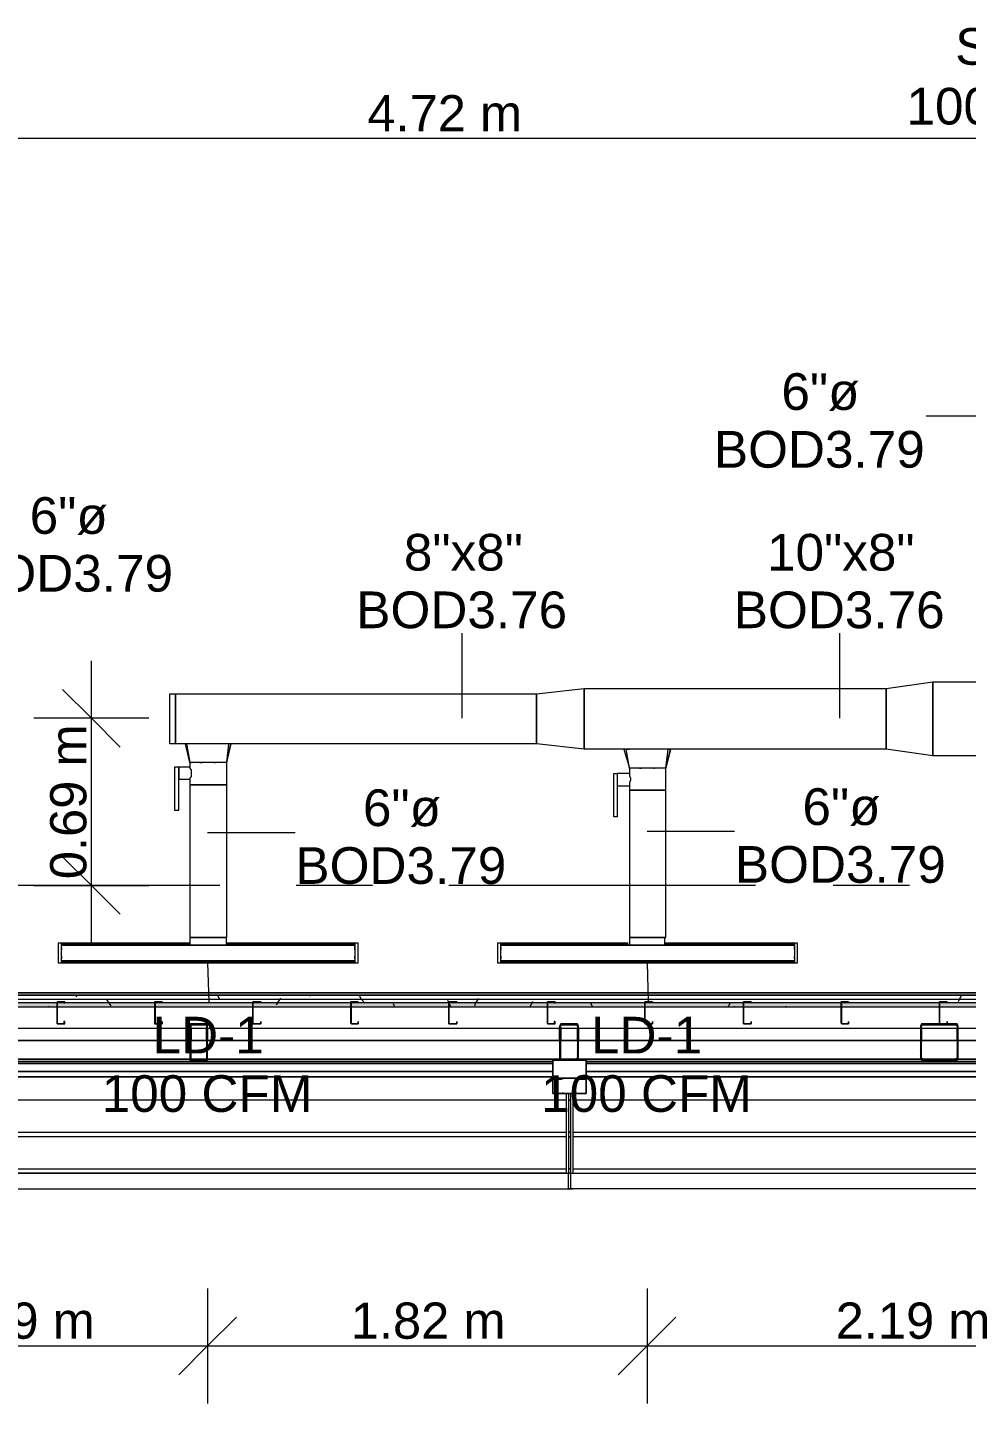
# Model space of a CAD drawing. Header units: metres. Extents: x -2 to 237, y -8 to 52.
# Drawn here: x 38.06 to 41.94, y 7.22 to 12.91 of the extents above; entities that cross this region are included whole.
import ezdxf

# ---------------------------------------------------------------- set-up
doc = ezdxf.new("R2010")
doc.units = ezdxf.units.M
doc.layers.add('HVAC - Ductos', color=5, linetype='Continuous', lineweight=0)
doc.layers.add('PDF2_Text', color=7, linetype='Continuous', lineweight=0)
doc.layers.add('PDF2_Geometry', color=7, linetype='Continuous', lineweight=0, true_color=0xaaaaaa)
doc.layers.add('PDF2_Solid Fills', color=7, linetype='Continuous', lineweight=0, true_color=0xffffff)
doc.styles.add('PDF Helvetica', font='')
doc.styles.get('PDF Helvetica').set_extended_font_data('Helvetica')

msp = doc.modelspace()

# ---------------------------------------------------------------- hatches: boundary and pattern name
at = {"layer": 'PDF2_Solid Fills', "lineweight": 0, "transparency": 33554559}
h = msp.add_hatch(color=256, dxfattribs=at)
h.paths.add_polyline_path([(4.4889, 8.8563), (4.4889, 8.8747), (4.2965, 8.8747), (4.2965, 8.8563)])
h.paths.add_polyline_path([(51.1672, 8.8747), (51.1672, 8.8563), (54.0034, 8.8563), (54.0034, 8.8747)])
h.paths.add_polyline_path([(54.0079, 8.8747), (54.0079, 8.8563), (56.033, 8.8563), (56.033, 8.8747)])
h.paths.add_polyline_path([(56.0376, 8.8747), (56.0376, 8.8563), (56.4317, 8.8563), (56.4317, 8.8747)])
h.paths.add_polyline_path([(49.1376, 8.8747), (49.1376, 8.8563), (51.1627, 8.8563), (51.1627, 8.8747)])
h.paths.add_polyline_path([(48.3266, 8.8747), (48.3266, 8.8563), (49.133, 8.8563), (49.133, 8.8747)])
h.paths.add_polyline_path([(46.2969, 8.8747), (46.2969, 8.8563), (48.322, 8.8563), (48.322, 8.8747)])
h.paths.add_polyline_path([(44.2672, 8.8747), (44.2672, 8.8563), (46.2923, 8.8563), (46.2923, 8.8747)])
h.paths.add_polyline_path([(43.4563, 8.8747), (43.4563, 8.8563), (44.2627, 8.8563), (44.2627, 8.8747)])
h.paths.add_polyline_path([(41.4266, 8.8747), (41.4266, 8.8563), (43.4517, 8.8563), (43.4517, 8.8747)])
h.paths.add_polyline_path([(39.3969, 8.8747), (39.3969, 8.8563), (41.422, 8.8563), (41.422, 8.8747)])
h.paths.add_polyline_path([(38.5859, 8.8747), (38.5859, 8.8563), (39.3923, 8.8563), (39.3923, 8.8747)])
h.paths.add_polyline_path([(36.5562, 8.8747), (36.5562, 8.8563), (38.5813, 8.8563), (38.5813, 8.8747)])
h.paths.add_polyline_path([(33.7156, 8.8747), (33.7156, 8.8563), (36.5516, 8.8563), (36.5516, 8.8747)])
h.paths.add_polyline_path([(31.6859, 8.8747), (31.6859, 8.8563), (33.711, 8.8563), (33.711, 8.8747)])
h.paths.add_polyline_path([(28.8453, 8.8747), (28.8453, 8.8563), (31.6813, 8.8563), (31.6813, 8.8747)])
h.paths.add_polyline_path([(26.8155, 8.8747), (26.8155, 8.8563), (28.8407, 8.8563), (28.8407, 8.8747)])
h.paths.add_polyline_path([(26.0046, 8.8747), (26.0046, 8.8563), (26.8109, 8.8563), (26.8109, 8.8747)])
h.paths.add_polyline_path([(23.9749, 8.8747), (23.9749, 8.8563), (26, 8.8563), (26, 8.8747)])
h.paths.add_polyline_path([(21.9452, 8.8747), (21.9452, 8.8563), (23.9703, 8.8563), (23.9703, 8.8747)])
h.paths.add_polyline_path([(21.1343, 8.8747), (21.1343, 8.8563), (21.9406, 8.8563), (21.9406, 8.8747)])
h.paths.add_polyline_path([(19.1046, 8.8747), (19.1046, 8.8563), (21.1297, 8.8563), (21.1297, 8.8747)])
h.paths.add_polyline_path([(17.0748, 8.8747), (17.0748, 8.8563), (19.1, 8.8563), (19.1, 8.8747)])
h.paths.add_polyline_path([(16.2639, 8.8747), (16.2639, 8.8563), (17.0702, 8.8563), (17.0702, 8.8747)])
h.paths.add_polyline_path([(14.2342, 8.8747), (14.2342, 8.8563), (16.2593, 8.8563), (16.2593, 8.8747)])
h.paths.add_polyline_path([(11.3936, 8.8747), (11.3936, 8.8563), (14.2296, 8.8563), (14.2296, 8.8747)])
h.paths.add_polyline_path([(9.3639, 8.8747), (9.3639, 8.8563), (11.389, 8.8563), (11.389, 8.8747)])
h.paths.add_polyline_path([(6.5232, 8.8747), (6.5232, 8.8563), (9.3593, 8.8563), (9.3593, 8.8747)])
h.paths.add_polyline_path([(4.4935, 8.8747), (4.4935, 8.8563), (6.5186, 8.8563), (6.5186, 8.8747)])
h = msp.add_hatch(color=256, dxfattribs=at)
h.paths.add_polyline_path([(38.8013, 8.7785), (38.7967, 8.7785), (38.7967, 8.641), (38.7326, 8.641), (38.7326, 8.7785), (38.728, 8.7785), (38.728, 8.6365), (38.8013, 8.6365)])
h.paths.add_polyline_path([(38.7921, 8.7831), (38.7921, 8.7876), (38.728, 8.7876)])
h.paths.add_polyline_path([(38.7967, 8.7876), (38.8013, 8.7831), (38.8013, 8.7876)])
h = msp.add_hatch(color=256, dxfattribs=at)
h.paths.add_polyline_path([(40.3315, 8.7785), (40.327, 8.6456), (40.2629, 8.641), (40.3315, 8.6365), (40.3315, 8.641), (40.3361, 8.7785)])
h.paths.add_polyline_path([(40.3361, 8.7831), (40.3361, 8.7876), (40.2674, 8.7876)])
h.paths.add_polyline_path([(40.2629, 8.7785), (40.2583, 8.7785), (40.2583, 8.6456)])
h = msp.add_hatch(color=256, dxfattribs=at)
h.paths.add_polyline_path([(41.9031, 8.7785), (41.8985, 8.6456), (41.7611, 8.641), (41.7611, 8.6456), (41.7565, 8.6456), (41.7565, 8.6365), (41.9031, 8.641), (41.9077, 8.7785)])
h.paths.add_polyline_path([(41.9077, 8.7831), (41.9077, 8.7876), (41.7565, 8.7876)])
h.paths.add_polyline_path([(41.7565, 8.7785), (41.7519, 8.7785), (41.7519, 8.6456)])

# ---------------------------------------------------------------- linework, layer by layer
at = {"layer": 'HVAC - Ductos', "lineweight": 0}
for points in [[(37.184, 12.453), (42.1368, 12.453), (46.668, 12.453)], [(42.1368, 11.303), (41.7748, 11.303)], [(39.8551, 10.0522), (39.8551, 10.4049)], [(41.4174, 10.0522), (41.4174, 10.4049)], [(38.3202, 9.1221), (38.3202, 10.2905)], [(38.2011, 10.1713), (38.3202, 10.0522), (38.4393, 9.933)], [(38.5585, 10.0522), (38.3202, 10.0522), (38.0819, 10.0522)], [(38.8883, 9.9468), (38.8792, 9.8689), (38.8746, 9.8689), (38.87, 9.8689), (38.8562, 9.8689), (38.8425, 9.8689), (38.8242, 9.8689), (38.8013, 9.8689), (38.783, 9.8689), (38.7646, 9.8689), (38.7509, 9.8689), (38.7372, 9.8689), (38.7326, 9.8689), (38.728, 9.8689), (38.728, 9.8505), (38.6821, 9.8505), (38.6638, 9.8505), (38.6638, 9.6719), (38.6821, 9.6719), (38.6821, 9.8505), (38.6821, 9.846), (38.6821, 9.8414), (38.6821, 9.8369), (38.6821, 9.8323), (38.6821, 9.8231), (38.6821, 9.8185), (38.6821, 9.8093), (38.6821, 9.8047), (38.6821, 9.8002), (38.728, 9.8002), (38.728, 9.7773), (38.7372, 9.7773), (38.7509, 9.7773), (38.7646, 9.7773), (38.783, 9.7773), (38.8013, 9.7773), (38.8242, 9.7773), (38.8425, 9.7773), (38.8562, 9.7773), (38.87, 9.7773), (38.8746, 9.7773), (38.8792, 9.7773), (38.8792, 9.145), (38.8746, 9.145), (38.87, 9.145), (38.8562, 9.145), (38.8425, 9.145), (38.8242, 9.145), (38.8013, 9.145), (38.783, 9.145), (38.7646, 9.145), (38.7509, 9.145), (38.7372, 9.145), (38.7326, 9.145), (38.728, 9.145), (38.728, 9.1129), (38.7326, 9.1129), (38.7372, 9.1129), (38.7509, 9.1129), (38.7646, 9.1129), (38.783, 9.1129), (38.8013, 9.1129), (38.8242, 9.1129), (38.8425, 9.1129), (38.8562, 9.1129), (38.87, 9.1129), (38.8746, 9.1129), (38.8792, 9.1129), (38.8792, 9.145), (38.8746, 9.145)], [(38.728, 9.9468), (38.7188, 9.9468), (38.7142, 9.9468), (38.728, 9.8689), (38.7096, 9.9468), (38.728, 9.8689), (38.7326, 9.8689), (38.728, 9.8689)], [(38.7096, 9.9468), (38.7096, 9.9468)], [(38.7096, 9.9468), (38.7096, 9.9468)], [(38.7509, 9.9468), (38.7326, 9.9468)], [(38.8746, 9.9468), (38.8562, 9.9468), (38.8517, 9.9468), (38.8471, 9.9468), (38.838, 9.9468), (38.8242, 9.9468), (38.8196, 9.9468), (38.815, 9.9468), (38.7921, 9.9468), (38.7875, 9.9468), (38.783, 9.9468), (38.7692, 9.9468), (38.76, 9.9468), (38.7554, 9.9468)], [(38.8975, 9.9468), (38.8929, 9.9468), (38.8883, 9.9468), (38.8792, 9.9468)], [(38.8975, 9.9468), (38.8792, 9.8689), (38.8975, 9.9468)], [(38.8975, 9.9468), (38.8975, 9.9468)], [(40.5423, 9.9239), (40.5378, 9.9239), (40.5332, 9.9239), (40.5286, 9.9239), (40.524, 9.9239), (40.5469, 9.846), (40.5332, 9.9239)], [(40.5286, 9.9239), (40.524, 9.9239), (40.5469, 9.846)], [(40.5378, 9.9239), (40.5469, 9.9239)], [(40.5698, 9.9239), (40.5652, 9.9239), (40.5515, 9.9239)], [(40.634, 9.9239), (40.611, 9.9239), (40.6064, 9.9239), (40.6019, 9.9239), (40.5881, 9.9239), (40.579, 9.9239), (40.5744, 9.9239)], [(40.6935, 9.9239), (40.6752, 9.9239), (40.6707, 9.9239), (40.6661, 9.9239), (40.6569, 9.9239), (40.6431, 9.9239), (40.6385, 9.9239)], [(40.7118, 9.9239), (40.7164, 9.9239), (40.7118, 9.9239), (40.7073, 9.9239), (40.6981, 9.9239)], [(40.7164, 9.9239), (40.6981, 9.846), (40.7164, 9.9239)], [(40.6981, 9.846), (40.7073, 9.9239)], [(38.8792, 9.8689), (38.8792, 9.7773), (38.8746, 9.7773), (38.87, 9.7773), (38.8562, 9.7773), (38.8425, 9.7773), (38.8242, 9.7773), (38.8013, 9.7773), (38.783, 9.7773), (38.7646, 9.7773), (38.7509, 9.7773), (38.7372, 9.7773), (38.728, 9.7773), (38.728, 9.145), (38.7372, 9.145), (38.7509, 9.145), (38.7646, 9.145), (38.783, 9.145), (38.8013, 9.145), (38.8242, 9.145), (38.8425, 9.145), (38.8562, 9.145), (38.87, 9.145), (38.8746, 9.145), (38.8792, 9.145)], [(38.728, 9.8505), (38.728, 9.846), (38.7326, 9.8369), (38.7326, 9.8277), (38.7326, 9.8185), (38.7326, 9.8093), (38.728, 9.8047), (38.728, 9.8002)], [(40.5469, 9.8231), (40.5469, 9.8185), (40.5469, 9.8139), (40.5515, 9.8047), (40.5515, 9.7956), (40.5469, 9.7865), (40.5469, 9.7773), (40.5469, 9.7727)], [(38.8013, 9.5802), (39.1632, 9.5802)], [(40.6202, 9.5848), (40.9822, 9.5848)], [(38.2011, 9.4794), (38.3202, 9.3604), (38.4393, 9.2412)], [(38.0819, 9.3604), (38.3202, 9.3604), (38.5585, 9.3604)], [(38.1965, 9.0992), (38.1965, 9.1221), (38.1965, 9.1175), (38.728, 9.1175)], [(38.728, 9.1221), (38.1965, 9.1221)], [(39.4106, 9.0992), (39.4106, 9.1221), (39.4106, 9.1175), (38.8792, 9.1175)], [(39.4106, 9.1221), (38.8792, 9.1221)], [(40.0154, 9.0992), (40.0154, 9.1221), (40.0154, 9.1175), (40.5423, 9.1175)], [(40.5423, 9.1221), (40.0154, 9.1221)], [(40.6935, 9.145), (40.6981, 9.145)], [(41.2296, 9.0992), (41.2296, 9.1221), (41.2296, 9.1175), (40.6935, 9.1175)], [(41.2296, 9.1221), (40.6935, 9.1221)], [(39.4106, 9.0625), (39.4106, 9.0396), (39.4106, 9.0442), (38.1965, 9.0442), (38.1965, 9.0396), (38.1965, 9.0625)], [(41.2296, 9.0625), (41.2296, 9.0396), (41.2296, 9.0442), (40.0154, 9.0442), (40.0154, 9.0396), (40.0154, 9.0625)], [(38.1965, 9.0396), (39.4106, 9.0396)], [(38.8013, 9.0396), (38.8058, 8.8792)], [(40.0154, 9.0396), (41.2296, 9.0396)], [(40.6202, 9.0396), (40.6248, 8.8792)]]:
    msp.add_lwpolyline(points, dxfattribs=at)
for points in [[(41.6098, 10.1759), (41.8023, 10.2034), (41.8023, 9.8964), (41.6098, 9.9239)], [(44.4001, 9.8964), (41.8023, 9.8964), (41.8023, 10.2034), (44.4001, 10.2034)], [(38.6455, 9.9468), (38.6455, 10.153), (38.6684, 10.153), (38.6684, 9.9468)], [(40.162, 9.9468), (38.6684, 9.9468), (38.6684, 10.153), (40.162, 10.153)], [(40.162, 10.153), (40.3591, 10.1759), (40.3591, 9.9239), (40.162, 9.9468)], [(41.6098, 9.9239), (40.3591, 9.9239), (40.3591, 10.1759), (41.6098, 10.1759)], [(38.7692, 9.8689), (38.7738, 9.8689), (38.7784, 9.8689), (38.7738, 9.8689)], [(38.8288, 9.8689), (38.8334, 9.8689)], [(40.4828, 9.8231), (40.4965, 9.8231), (40.4965, 9.6444), (40.4828, 9.6444)], [(40.6981, 9.846), (40.6935, 9.846), (40.6889, 9.846), (40.6752, 9.846), (40.6615, 9.846), (40.6431, 9.846), (40.6202, 9.846), (40.6019, 9.846), (40.5836, 9.846), (40.5652, 9.846), (40.556, 9.846), (40.5515, 9.846), (40.5469, 9.846), (40.5515, 9.846), (40.5469, 9.846), (40.5469, 9.8231), (40.4965, 9.8231), (40.4965, 9.8185), (40.4965, 9.8093), (40.4965, 9.8047), (40.4965, 9.8002), (40.4965, 9.791), (40.4965, 9.7865), (40.4965, 9.7819), (40.4965, 9.7773), (40.4965, 9.7727), (40.5469, 9.7727), (40.5469, 9.7543), (40.556, 9.7543), (40.5652, 9.7543), (40.5836, 9.7543), (40.6019, 9.7543), (40.6202, 9.7543), (40.6431, 9.7543), (40.6615, 9.7543), (40.6752, 9.7543), (40.6889, 9.7543), (40.6935, 9.7543), (40.6981, 9.7543)], [(40.5881, 9.846), (40.5927, 9.846), (40.5973, 9.846), (40.5927, 9.846)], [(40.6477, 9.846), (40.6523, 9.846)], [(40.6202, 9.1129), (40.6385, 9.1129), (40.6569, 9.1129), (40.6752, 9.1129), (40.6843, 9.1129), (40.6935, 9.1129), (40.6935, 9.145), (40.6843, 9.145), (40.6752, 9.145), (40.6569, 9.145), (40.6385, 9.145), (40.6202, 9.145), (40.6019, 9.145), (40.5836, 9.145), (40.5698, 9.145), (40.556, 9.145), (40.5469, 9.145), (40.556, 9.145), (40.5652, 9.145), (40.5836, 9.145), (40.6019, 9.145), (40.6202, 9.145), (40.6431, 9.145), (40.6615, 9.145), (40.6752, 9.145), (40.6889, 9.145), (40.6935, 9.145), (40.6981, 9.145), (40.6981, 9.7543), (40.6935, 9.7543), (40.6889, 9.7543), (40.6752, 9.7543), (40.6615, 9.7543), (40.6431, 9.7543), (40.6202, 9.7543), (40.6019, 9.7543), (40.5836, 9.7543), (40.5652, 9.7543), (40.556, 9.7543), (40.5469, 9.7543), (40.5469, 9.145), (40.5469, 9.1129), (40.556, 9.1129), (40.5698, 9.1129), (40.5836, 9.1129), (40.6019, 9.1129)], [(38.1828, 9.0396), (38.1965, 9.0396), (38.1965, 9.1221), (38.1828, 9.1221)], [(38.1965, 9.1129), (39.4106, 9.1129), (38.1965, 9.1129), (39.4106, 9.1129), (39.4106, 9.0488), (38.1965, 9.0488)], [(39.4244, 9.0396), (39.4244, 9.1221), (39.4106, 9.1221), (39.4106, 9.0396)], [(40.0017, 9.0396), (40.0154, 9.0396), (40.0154, 9.1221), (40.0017, 9.1221)], [(40.0154, 9.1129), (41.2296, 9.1129), (40.0154, 9.1129), (41.2296, 9.1129), (41.2296, 9.0488), (40.0154, 9.0488)], [(41.2433, 9.0396), (41.2433, 9.1221), (41.2296, 9.1221), (41.2296, 9.0396)], [(38.1965, 9.1038), (38.1965, 9.0992), (38.1965, 9.0946), (38.1965, 9.0992)], [(38.1965, 9.0671), (38.1965, 9.0625), (38.1965, 9.058), (38.1965, 9.0625)], [(39.4106, 9.0946), (39.4106, 9.0992), (39.4106, 9.1038), (39.4106, 9.0992)], [(39.4106, 9.058), (39.4106, 9.0625), (39.4106, 9.0671), (39.4106, 9.0625)], [(40.0154, 9.1038), (40.0154, 9.0992), (40.0154, 9.0946), (40.0154, 9.0992)], [(40.0154, 9.0671), (40.0154, 9.0625), (40.0154, 9.058), (40.0154, 9.0625)], [(41.2296, 9.0946), (41.2296, 9.0992), (41.2296, 9.1038), (41.2296, 9.0992)], [(41.2296, 9.058), (41.2296, 9.0625), (41.2296, 9.0671), (41.2296, 9.0625)]]:
    msp.add_lwpolyline(points, close=True, dxfattribs=at)
at = {"layer": 'HVAC - Ductos', "color": 252, "lineweight": 0, "true_color": 0x939598}
for points in [[(38.8013, 7.6926), (38.8013, 7.4543), (38.8013, 7.2161)], [(40.6202, 7.6926), (40.6202, 7.4543), (40.6202, 7.2161)], [(38.9204, 7.5735), (38.8013, 7.4543), (38.6821, 7.3352)], [(40.7393, 7.5735), (40.6202, 7.4543), (40.5011, 7.3352)], [(23.6404, 7.4543), (26.6002, 7.4543), (28.8132, 7.4543), (31.3651, 7.4543), (33.4132, 7.4543), (35.4612, 7.4543), (37.216, 7.4543), (38.8013, 7.4543), (40.6202, 7.4543), (42.8102, 7.4543), (44.8537, 7.4543), (46.4298, 7.4543), (47.7402, 7.4543), (49.9394, 7.4543), (52.134, 7.4543), (54.3287, 7.4543), (55.8635, 7.4543)]]:
    msp.add_lwpolyline(points, dxfattribs=at)
at = {"layer": 'PDF2_Geometry', "lineweight": 0}
for points in [[(38.8517, 9.3604), (37.578, 9.3604)], [(39.484, 9.3604), (39.1678, 9.3604)], [(41.0692, 9.3604), (39.8001, 9.3604)], [(41.706, 9.3604), (41.3899, 9.3604)], [(56.4317, 8.9068), (4.2965, 8.9068)], [(56.4317, 8.8884), (4.2965, 8.8884)], [(37.3351, 8.9068), (46.3245, 8.9068)], [(46.3245, 8.9068), (37.3351, 8.9068)], [(37.3351, 8.9068), (46.3245, 8.9068)], [(46.3245, 8.9068), (37.3351, 8.9068)], [(37.3351, 8.9068), (46.3245, 8.9068)], [(38.5813, 8.8747), (38.1782, 8.8747), (37.7704, 8.8747), (37.3672, 8.8747), (36.9594, 8.8747), (36.5562, 8.8747)], [(38.5813, 8.8563), (38.1782, 8.8563), (37.7704, 8.8563), (37.3672, 8.8563), (36.9594, 8.8563), (36.5562, 8.8563)], [(39.3923, 8.8747), (38.9891, 8.8747), (38.5859, 8.8747)], [(41.422, 8.8563), (41.0188, 8.8563), (40.611, 8.8563), (40.2079, 8.8563), (39.8001, 8.8563), (39.3969, 8.8563), (38.9891, 8.8563), (38.5859, 8.8563)], [(41.422, 8.8747), (41.0188, 8.8747), (40.611, 8.8747), (40.2079, 8.8747), (39.8001, 8.8747), (39.3969, 8.8747)], [(43.4517, 8.8747), (43.0485, 8.8747), (42.6407, 8.8747), (42.2376, 8.8747), (41.8298, 8.8747), (41.4266, 8.8747)], [(43.4517, 8.8563), (43.0485, 8.8563), (42.6407, 8.8563), (42.2376, 8.8563), (41.8298, 8.8563), (41.4266, 8.8563)], [(41.8298, 8.7876), (41.7611, 8.7876), (41.7565, 8.7876), (41.7519, 8.7785), (41.7519, 8.6456), (41.7565, 8.6365), (41.7611, 8.6365), (41.8985, 8.6365), (41.9031, 8.6365), (41.9077, 8.6456), (41.9077, 8.7785), (41.9031, 8.7876), (41.8985, 8.7876), (41.8619, 8.7876)], [(41.8619, 8.7831), (41.8665, 8.7876)], [(4.2965, 8.7693), (56.4317, 8.7693)], [(38.728, 8.7189), (38.728, 8.7693)], [(38.7326, 8.7693), (38.7326, 8.7189)], [(38.7967, 8.7189), (38.7967, 8.7693)], [(38.7967, 8.7372), (38.8013, 8.7418)], [(38.8013, 8.7693), (38.8013, 8.7189)], [(40.2583, 8.7189), (40.2583, 8.7693)], [(40.2629, 8.7693), (40.2629, 8.7189)], [(40.3315, 8.7189), (40.3315, 8.7693)], [(40.3315, 8.7601), (40.3361, 8.7647)], [(40.3361, 8.7693), (40.3361, 8.7189)], [(41.7519, 8.7693), (41.7519, 8.7189)], [(41.7565, 8.7693), (41.7565, 8.7189)], [(41.9031, 8.7189), (41.9031, 8.7693)], [(41.9077, 8.7189), (41.9077, 8.7693)], [(38.728, 8.6639), (38.7326, 8.6685)], [(40.2583, 8.6914), (40.2629, 8.6914)], [(41.7519, 8.6777), (41.7565, 8.6823)], [(41.9031, 8.7005), (41.9077, 8.7051)], [(40.327, 8.6365), (40.3682, 8.6365), (40.327, 8.6365), (40.3361, 8.641)], [(40.3315, 8.6365), (40.3315, 8.6365)], [(40.3315, 8.6365), (40.3315, 8.6365)], [(41.8343, 8.6365), (41.8389, 8.641)], [(38.7234, 8.5677), (38.8013, 8.5677)], [(40.2307, 8.5631), (40.2307, 8.5631)], [(40.2307, 8.5631), (40.2307, 8.5631)], [(40.2307, 8.5585), (40.2307, 8.5585)], [(40.2307, 8.5585), (40.2307, 8.5585)], [(40.272, 8.5585), (40.272, 8.5631)], [(40.272, 8.5585), (40.272, 8.5631)], [(40.272, 8.5631), (40.272, 8.5585)], [(40.272, 8.5631), (40.272, 8.5585)], [(40.327, 8.5585), (40.327, 8.5631)], [(40.327, 8.5585), (40.327, 8.5631)], [(40.327, 8.5585), (40.327, 8.5631)], [(40.327, 8.5585), (40.327, 8.5631)], [(40.3682, 8.5631), (40.3682, 8.5631)], [(40.3682, 8.5631), (40.3682, 8.5631)], [(40.3682, 8.5585), (40.3682, 8.5585)], [(40.3682, 8.5585), (40.3682, 8.5585)], [(41.7885, 8.5677), (41.8665, 8.5677)], [(37.2298, 8.1049), (40.3041, 8.1049), (40.3041, 8.1141), (40.3041, 8.1233), (40.3041, 8.137), (40.3041, 8.1507), (40.3041, 8.1691), (40.3041, 8.499), (40.2949, 8.499), (40.2857, 8.499), (40.2857, 8.1691), (37.2481, 8.1691)], [(40.272, 8.5036), (40.272, 8.499)], [(40.272, 8.5036), (40.272, 8.499)], [(40.2811, 8.499), (40.272, 8.499), (40.2811, 8.499)], [(40.2811, 8.499), (40.272, 8.499), (40.2811, 8.499)], [(40.2857, 8.499), (40.2949, 8.499), (40.3041, 8.499)], [(40.2857, 8.499), (40.2857, 8.499)], [(40.2857, 8.499), (40.2857, 8.499)], [(40.2949, 8.499), (40.2949, 8.1691)], [(40.3132, 8.499), (40.3132, 8.1691), (43.3509, 8.1691), (43.3509, 8.499)], [(40.2857, 8.4715), (37.2481, 8.4715)], [(43.3509, 8.4715), (40.3132, 8.4715)], [(37.2481, 8.3386), (40.2857, 8.3386)], [(40.2857, 8.3203), (37.2481, 8.3203)], [(40.3132, 8.3386), (43.3509, 8.3386)], [(43.3509, 8.3203), (40.3132, 8.3203)], [(25.0379, 8.1691), (28.0893, 8.1691), (28.0847, 8.1691), (31.1407, 8.1691), (31.1315, 8.1691), (34.1875, 8.1691), (34.1829, 8.1691), (37.2343, 8.1691), (37.2298, 8.1691), (40.3041, 8.1691), (40.2949, 8.1691), (43.3692, 8.1691), (43.3646, 8.1691), (46.4344, 8.1691), (46.4298, 8.1691), (49.4996, 8.1691), (49.495, 8.1691), (52.5647, 8.1691), (52.5601, 8.1691), (55.6298, 8.1691), (55.6252, 8.1691), (56.4317, 8.1691)], [(37.2481, 8.1874), (40.2857, 8.1874)], [(43.3692, 8.1049), (40.2949, 8.1049), (40.2949, 8.1141), (40.2949, 8.1233), (40.2949, 8.137), (40.2949, 8.1507), (40.2949, 8.1691), (40.3041, 8.1691)], [(40.3132, 8.1874), (43.3509, 8.1874)], [(40.2857, 8.1049), (40.2949, 8.1049)], [(40.2857, 8.1049), (40.2857, 8.1049)], [(40.2949, 8.1049), (40.2949, 8.1049)], [(40.3041, 8.1049), (40.3132, 8.1049)], [(40.3041, 8.1049), (40.3041, 8.1049)], [(40.3132, 8.1049), (40.3132, 8.1049)]]:
    msp.add_lwpolyline(points, dxfattribs=at)
for points in [[(37.3351, 8.9159), (46.3245, 8.9159)], [(38.2102, 8.8792), (38.1782, 8.8792), (38.1782, 8.7922), (38.1782, 8.7876), (38.2102, 8.7876), (38.2102, 8.7968), (38.2056, 8.7968), (38.2056, 8.7876), (38.1782, 8.7876), (38.1782, 8.7922), (38.1782, 8.8792), (38.2056, 8.8792), (38.2056, 8.8747), (38.2102, 8.8747)], [(38.6134, 8.8792), (38.5859, 8.8792), (38.5813, 8.8792), (38.5813, 8.7922), (38.5813, 8.7876), (38.5859, 8.7876), (38.6134, 8.7876), (38.6134, 8.7968), (38.6134, 8.7876), (38.5859, 8.7876), (38.5859, 8.7922), (38.5859, 8.8792), (38.6134, 8.8792), (38.6134, 8.8747)], [(39.0212, 8.8792), (38.9891, 8.8792), (38.9891, 8.7922), (38.9891, 8.7876), (39.0212, 8.7876), (39.0212, 8.7968), (39.0212, 8.7876), (38.9891, 8.7876), (38.9891, 8.7922), (38.9891, 8.8792), (39.0212, 8.8792), (39.0212, 8.8747)], [(39.4244, 8.8792), (39.3969, 8.8792), (39.3923, 8.8792), (39.3923, 8.7922), (39.3969, 8.7876), (39.4244, 8.7876), (39.4244, 8.7968), (39.4244, 8.7876), (39.3969, 8.7876), (39.3969, 8.7922), (39.3969, 8.8792), (39.4244, 8.8792), (39.4244, 8.8747)], [(39.8322, 8.8792), (39.8047, 8.8792), (39.8001, 8.8792), (39.8001, 8.7922), (39.8001, 8.7876), (39.8047, 8.7876), (39.8322, 8.7876), (39.8322, 8.7968), (39.8322, 8.7876), (39.8047, 8.7876), (39.8001, 8.7876), (39.8001, 8.7922), (39.8001, 8.8792), (39.8047, 8.8792), (39.8322, 8.8792), (39.8322, 8.8747)], [(40.2399, 8.8792), (40.2079, 8.8792), (40.2079, 8.7922), (40.2079, 8.7876), (40.2399, 8.7876), (40.2399, 8.7968), (40.2353, 8.7968), (40.2353, 8.7876), (40.2079, 8.7876), (40.2079, 8.7922), (40.2079, 8.8792), (40.2353, 8.8792), (40.2353, 8.8747), (40.2399, 8.8747)], [(40.6431, 8.8792), (40.6156, 8.8792), (40.611, 8.8792), (40.611, 8.7922), (40.611, 8.7876), (40.6156, 8.7876), (40.6431, 8.7876), (40.6431, 8.7968), (40.6431, 8.7876), (40.6156, 8.7876), (40.611, 8.7922), (40.611, 8.8792), (40.6156, 8.8792), (40.6431, 8.8792), (40.6431, 8.8747)], [(41.0509, 8.8792), (41.0188, 8.8792), (41.0188, 8.7922), (41.0188, 8.7876), (41.0509, 8.7876), (41.0509, 8.7968), (41.0509, 8.7876), (41.0188, 8.7876), (41.0188, 8.7922), (41.0188, 8.8792), (41.0509, 8.8792), (41.0509, 8.8747)], [(41.4541, 8.8792), (41.4266, 8.8792), (41.422, 8.8792), (41.422, 8.7922), (41.4266, 8.7876), (41.4541, 8.7876), (41.4541, 8.7968), (41.4541, 8.7876), (41.4266, 8.7876), (41.4266, 8.7922), (41.4266, 8.8792), (41.4541, 8.8792), (41.4541, 8.8747)], [(41.8619, 8.8792), (41.8298, 8.8792), (41.8298, 8.7922), (41.8298, 8.7876), (41.8619, 8.7876), (41.8619, 8.7968), (41.8619, 8.7876), (41.8298, 8.7876), (41.8298, 8.7922), (41.8298, 8.8792), (41.8619, 8.8792), (41.8619, 8.8747)], [(38.8013, 8.7785), (38.8013, 8.7876), (38.7921, 8.7876), (38.7326, 8.7876), (38.728, 8.7876), (38.728, 8.7785), (38.728, 8.6456), (38.728, 8.6365), (38.7326, 8.6365), (38.7921, 8.6365), (38.8013, 8.6365), (38.8013, 8.6456)], [(38.7326, 8.7831), (38.7921, 8.7831), (38.7967, 8.7831), (38.7967, 8.7785), (38.7967, 8.6456), (38.7967, 8.641), (38.7921, 8.641), (38.7326, 8.641), (38.7326, 8.6456), (38.7326, 8.7785)], [(40.3361, 8.7785), (40.3315, 8.7876), (40.327, 8.7876), (40.2674, 8.7876), (40.2629, 8.7876), (40.2583, 8.7785), (40.2583, 8.6456), (40.2629, 8.6365), (40.2674, 8.6365), (40.327, 8.6365), (40.3315, 8.6365), (40.3361, 8.6456)], [(40.2674, 8.7831), (40.327, 8.7831), (40.3315, 8.7785), (40.3315, 8.6456), (40.327, 8.641), (40.2674, 8.641), (40.2629, 8.641), (40.2629, 8.6456), (40.2629, 8.7785), (40.2629, 8.7831)], [(41.7565, 8.7785), (41.7611, 8.7831), (41.8985, 8.7831), (41.9031, 8.7785), (41.9031, 8.6456), (41.8985, 8.641), (41.7611, 8.641), (41.7565, 8.6456)], [(38.728, 8.7189), (37.3122, 8.7189)], [(38.7967, 8.7189), (38.7646, 8.7189), (38.7326, 8.7189), (38.7646, 8.7189)], [(40.2583, 8.7189), (38.8013, 8.7189)], [(40.2949, 8.7189), (40.2629, 8.7189), (40.2949, 8.7189), (40.3315, 8.7189)], [(40.3361, 8.7189), (41.7519, 8.7189)], [(41.9031, 8.7189), (41.8298, 8.7189), (41.7565, 8.7189), (41.8298, 8.7189)], [(43.3234, 8.7189), (41.9077, 8.7189)], [(38.7646, 8.6319), (37.3031, 8.6319)], [(38.7646, 8.6227), (37.3031, 8.6227)], [(38.728, 8.641), (37.3122, 8.641)], [(38.7646, 8.641), (38.7326, 8.641)], [(38.7967, 8.641), (38.7646, 8.641)], [(40.2307, 8.6319), (38.7646, 8.6319)], [(40.2307, 8.6227), (38.7646, 8.6227)], [(40.2583, 8.641), (38.8013, 8.641)], [(40.2307, 8.6365), (40.2629, 8.6365), (40.2307, 8.6365), (40.2307, 8.6319), (40.2307, 8.5631), (40.2307, 8.5585), (40.2307, 8.554), (40.2307, 8.5036), (40.2307, 8.499), (40.2307, 8.5036), (40.2307, 8.554), (40.2307, 8.5585), (40.2307, 8.5631), (40.2307, 8.6319)], [(40.2949, 8.641), (40.2629, 8.641)], [(40.3315, 8.641), (40.2949, 8.641)], [(40.3682, 8.499), (40.327, 8.499), (40.3682, 8.499), (40.3682, 8.5036), (40.3682, 8.554), (40.3682, 8.5585), (40.3682, 8.5631), (40.3682, 8.6319), (40.3682, 8.6365), (40.3682, 8.6319), (40.3682, 8.5631), (40.3682, 8.5585), (40.3682, 8.554), (40.3682, 8.5036)], [(41.8298, 8.641), (41.7565, 8.641), (40.3361, 8.641), (41.7565, 8.641)], [(41.8298, 8.6319), (40.3682, 8.6319)], [(41.8298, 8.6227), (40.3682, 8.6227)], [(43.3234, 8.641), (41.9031, 8.641), (41.8298, 8.641), (41.9031, 8.641)], [(43.2959, 8.6319), (41.8298, 8.6319)], [(43.2959, 8.6227), (41.8298, 8.6227)], [(38.7646, 8.5906), (37.3031, 8.5906)], [(38.7646, 8.5677), (37.3031, 8.5677), (38.7646, 8.5677), (40.2307, 8.5677)], [(40.2307, 8.5906), (38.7646, 8.5906)], [(40.2307, 8.5631), (40.3682, 8.5631)], [(40.2674, 8.5585), (40.2307, 8.5585)], [(40.272, 8.5631), (40.272, 8.5585)], [(40.272, 8.5585), (40.272, 8.5631)], [(40.327, 8.5631), (40.327, 8.5585)], [(40.327, 8.5631), (40.327, 8.5585)], [(40.3682, 8.5585), (40.3315, 8.5585)], [(41.8298, 8.5906), (40.3682, 8.5906)], [(41.8298, 8.5677), (43.2959, 8.5677), (41.8298, 8.5677), (40.3682, 8.5677)], [(43.2959, 8.5906), (41.8298, 8.5906)], [(40.3178, 8.499), (40.327, 8.499), (40.272, 8.499), (40.2857, 8.499), (40.272, 8.499), (40.272, 8.5036), (40.272, 8.499), (40.2674, 8.499), (40.2629, 8.499), (40.2674, 8.499), (40.272, 8.499), (40.327, 8.499), (40.3315, 8.499), (40.327, 8.499), (40.327, 8.5036), (40.327, 8.499), (40.3315, 8.499), (40.327, 8.499), (40.272, 8.499), (40.2674, 8.499), (40.2629, 8.499), (40.2674, 8.499), (40.272, 8.499), (40.2307, 8.499), (40.272, 8.499), (40.327, 8.499), (40.3178, 8.499), (40.327, 8.499), (40.3132, 8.499), (40.2995, 8.499), (40.3132, 8.499), (40.327, 8.499)], [(40.327, 8.5036), (40.327, 8.499)], [(40.2949, 8.4715), (40.3041, 8.4715)], [(40.3041, 8.3386), (40.2949, 8.3386)], [(40.2949, 8.3203), (40.3041, 8.3203)], [(40.3041, 8.1874), (40.2949, 8.1874)]]:
    msp.add_lwpolyline(points, close=True, dxfattribs=at)
at = {"layer": 'PDF2_Geometry', "color": 254, "lineweight": 0, "true_color": 0xeaeaea}
for points in [[(38.2606, 8.8976), (38.256, 8.9068)], [(38.4027, 8.8609), (38.3935, 8.8747), (38.3843, 8.8884)], [(38.8562, 8.8884), (38.8517, 8.8884), (38.8425, 8.9068)], [(39.1037, 8.893), (39.0991, 8.8884), (39.0899, 8.8747), (39.0853, 8.8655)], [(39.2274, 8.9068), (39.2228, 8.9022)], [(39.4473, 8.8792), (39.4381, 8.8884), (39.429, 8.9068)], [(39.9192, 8.893), (39.9192, 8.8884), (39.91, 8.8747), (39.9054, 8.8609)], [(41.9214, 8.9068), (41.9123, 8.8884), (41.9077, 8.8792)], [(38.1461, 8.8609), (38.1415, 8.8563)], [(39.5756, 8.8563), (39.571, 8.8701)], [(39.8092, 8.8563), (39.8001, 8.8747), (39.7955, 8.8838)], [(40.1483, 8.8792), (40.1437, 8.8747), (40.1345, 8.8563)], [(40.3958, 8.8563), (40.3866, 8.8747)], [(40.9638, 8.8747), (40.9547, 8.8563)], [(40.9638, 8.8747), (40.9638, 8.8747)], [(40.9822, 8.8563), (40.9822, 8.8609)], [(41.1929, 8.8609), (41.1929, 8.8563)]]:
    msp.add_lwpolyline(points, dxfattribs=at)
at = {"layer": 'PDF2_Geometry', "color": 254, "lineweight": 0, "true_color": 0xd2d2d2}
for points in [[(39.3923, 8.8289), (39.3969, 8.8334)], [(41.422, 8.8472), (41.4266, 8.8518)], [(41.4541, 8.8792), (41.4541, 8.8792)], [(38.9891, 8.806), (38.9891, 8.806)], [(41.0188, 8.8243), (41.0188, 8.8243)]]:
    msp.add_lwpolyline(points, dxfattribs=at)

# ---------------------------------------------------------------- texts
at = {"layer": 'PDF2_Text', "lineweight": 0, "attachment_point": 4, "style": 'PDF Helvetica'}
for s, insert, char_height in [('SD-1', (41.8954, 12.8323), 0.1519), ('100 CFM', (41.6938, 12.5849), 0.1519), ('4.72 m', (39.4624, 12.5567), 0.15002), ('6"ø', (41.1761, 11.4027), 0.1519), ('BOD3.79', (40.8966, 11.1645), 0.1519), ('6"ø', (38.065, 10.8896), 0.1519), ('8"x8"', (39.6136, 10.7384), 0.1519), ('10"x8"', (41.1165, 10.7384), 0.1519), ('BOD3.79', (37.7855, 10.6513), 0.1519), ('BOD3.76', (39.4166, 10.5001), 0.1519), ('BOD3.76', (40.979, 10.5001), 0.1519), ('6"ø', (39.4441, 9.68), 0.1519), ('6"ø', (41.2631, 9.6846), 0.1519), ('BOD3.79', (39.1646, 9.4417), 0.1519), ('BOD3.79', (40.9836, 9.4463), 0.1519), ('LD-1', (38.5736, 8.7407), 0.1519), ('LD-1', (40.388, 8.7407), 0.1519), ('100 CFM', (38.3628, 8.4979), 0.1519), ('100 CFM', (40.1818, 8.4979), 0.1519)]:
    msp.add_mtext(s, dxfattribs=dict(at, insert=insert, char_height=char_height))
at = {"layer": 'PDF2_Text', "lineweight": 0, "insert": (38.2256, 9.3863), "char_height": 0.15002, "attachment_point": 4, "rotation": 90, "style": 'PDF Helvetica'}
msp.add_mtext('0.69 m', dxfattribs=at)
at = {"layer": 'PDF2_Text', "color": 252, "lineweight": 0, "true_color": 0x939598, "char_height": 0.15002, "attachment_point": 4, "style": 'PDF Helvetica'}
for s, insert in [('1.59 m', (37.6939, 7.5579)), ('1.82 m', (39.3937, 7.5579)), ('2.19 m', (41.4006, 7.5579))]:
    msp.add_mtext(s, dxfattribs=dict(at, insert=insert))

doc.saveas('drawing.dxf')
